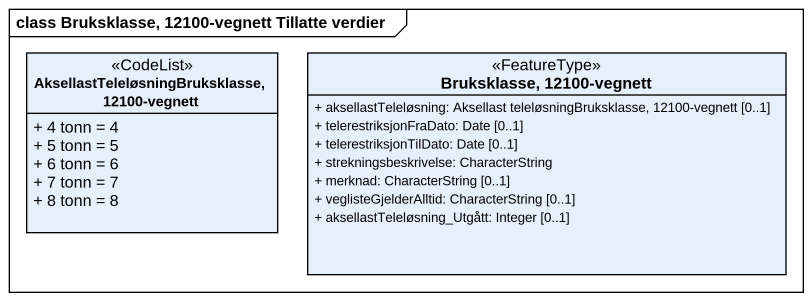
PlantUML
@startuml
mainframe class Bruksklasse, 12100-vegnett Tillatte verdier
hide circle
hide empty members
skinparam classAttributeIconSize 0
class "AksellastTeleløsningBruksklasse, 12100-vegnett" as AksellastTeleløsningBrukskla <<CodeList>> {
  + 4 tonn = 4
  + 5 tonn = 5
  + 6 tonn = 6
  + 7 tonn = 7
  + 8 tonn = 8
}
class "Bruksklasse, 12100-vegnett" as Bruksklasse_12100_vegnett <<FeatureType>> {
  + aksellastTeleløsning: Aksellast teleløsningBruksklasse, 12100-vegnett [0..1]
  + telerestriksjonFraDato: Date [0..1]
  + telerestriksjonTilDato: Date [0..1]
  + strekningsbeskrivelse: CharacterString
  + merknad: CharacterString [0..1]
  + veglisteGjelderAlltid: CharacterString [0..1]
  + aksellastTeleløsning_Utgått: Integer [0..1]
}
@enduml
